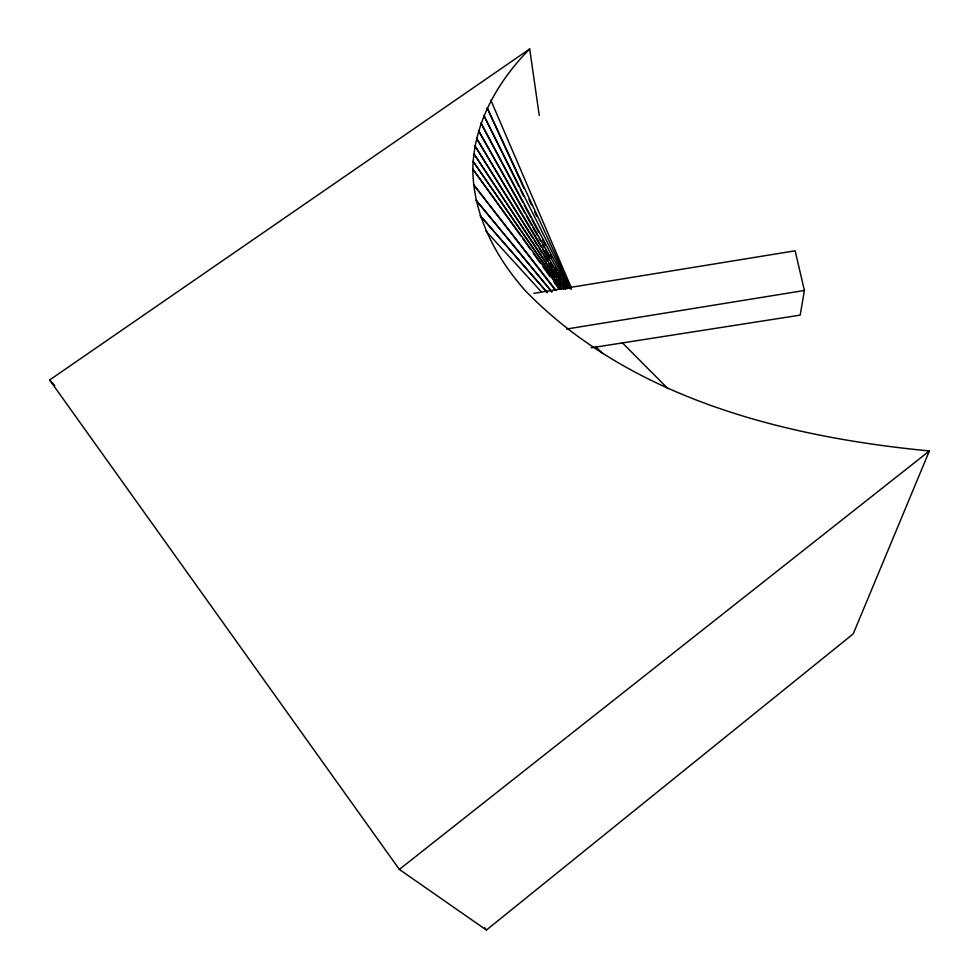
<?xml version="1.0" encoding="UTF-8"?>
<svg xmlns="http://www.w3.org/2000/svg" width="979" height="979" viewBox="0 0 979 979"><rect width="100%" height="100%" fill="white"/><g stroke="black" fill="none" stroke-linecap="round" stroke-linejoin="round"><path stroke-width="1.47" d="M533.812 293.357L795.144 250.795L804.395 290.482L800.198 315.116L591.194 347.802M529.7 48.95C497.895 81.122 473.726 122.926 472.82 169.122C473.2 215.123 495.692 257.416 525.699 291.118C630.415 398.441 784.693 436.977 929.377 450.952L853.223 633.878L486.404 930.05L399.346 869.413L49.623 379.999L529.7 48.95L539.245 115.4M399.346 869.413L929.377 450.952M804.395 290.482L566.853 328.981M595.367 346.444L602.721 353.48M622.118 342.577L668.021 388.724M49.623 379.999L54.763 385.604M485.927 231.02L541.509 292.011M547.334 292.599L480.126 215.613L547.114 292.513M551.972 291.779L475.99 200.144L551.654 291.791M555.999 290.31L473.555 184.627L555.032 289.833M484.605 927.578L486.404 930.05M559.731 288.781L472.82 169.122L520.828 235.915M522.602 238.386L530.606 249.523M533.274 253.231L540.384 263.131M543.051 266.839L550.161 276.739M553.722 281.683L559.058 289.111M561.677 289.086L473.09 161.376L561.261 289.307M563.892 289.405L473.799 153.642L555.032 276.984M556.708 279.517L560.906 285.88M565.703 289.405L474.925 145.932L532.637 237.934M534.265 240.528L537.52 245.717M539.148 248.299L542.39 253.488M544.018 256.082L547.273 261.258M548.901 263.853L557.027 276.812M558.654 279.407L561.909 284.583M566.976 288.817L476.492 138.247L541.338 247.234M542.892 249.853L549.146 260.365M550.712 262.984L553.049 266.924M554.616 269.555L560.086 278.746M562.423 282.686L563.99 285.317M568.163 288.389L478.486 130.574L524.817 213.055M526.31 215.723L531.548 225.035M533.041 227.691L537.52 235.67M539.025 238.338L540.518 240.993M542.758 244.983L544.251 247.65M545.744 250.306L550.222 258.285M555.46 267.597L556.953 270.265M558.446 272.921L559.939 275.588M569.227 288.107L480.922 122.938L522.872 202.445M524.291 205.137L530.691 217.265M532.111 219.957L538.511 232.084M542.782 240.173L545.621 245.558M550.602 254.993L552.021 257.685M570.635 288.927L483.797 115.338L518.956 186.683M520.302 189.436L523.679 196.29M571.393 289.001L487.114 107.763L523.924 188.335M529.003 199.447L531.548 205.003M534.718 211.953L536.627 216.126M490.858 100.237L571.344 287.826"/></g></svg>
